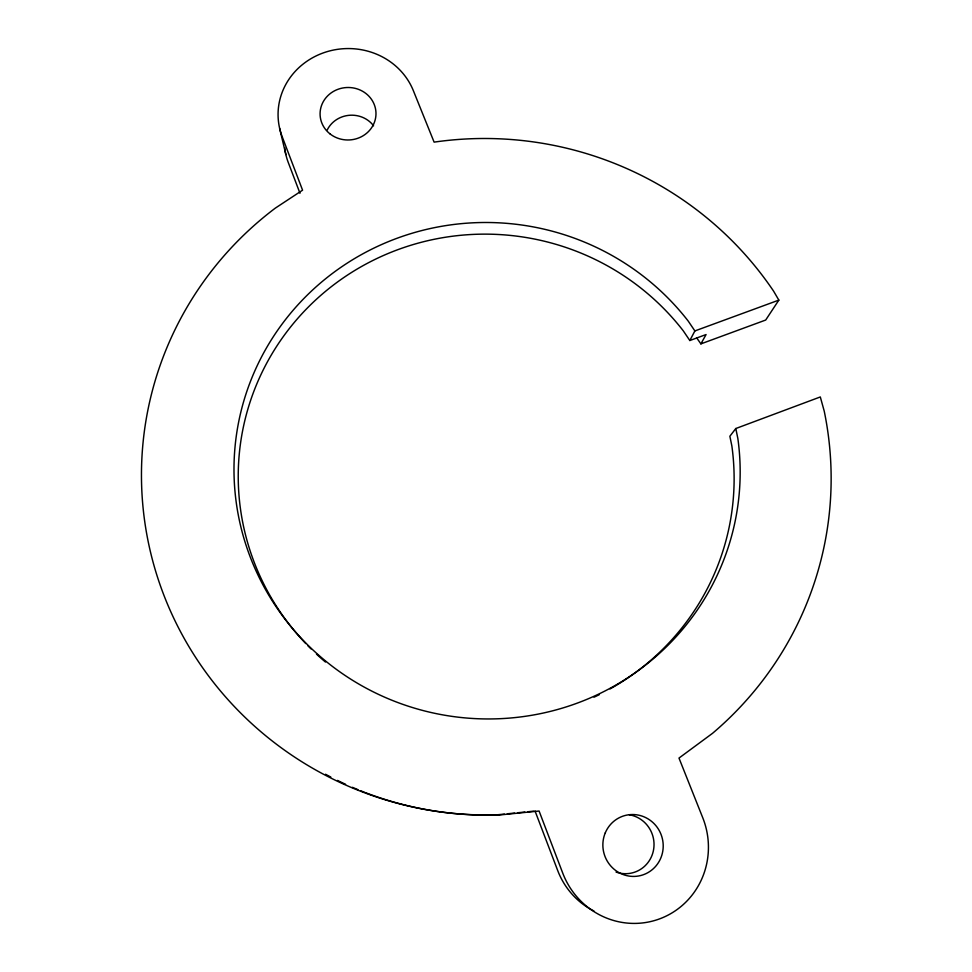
<?xml version="1.0" encoding="UTF-8"?>
<svg xmlns="http://www.w3.org/2000/svg" width="972" height="972" viewBox="0 0 972 972"><rect width="100%" height="100%" fill="white"/><g stroke="black" fill="none" stroke-linecap="round" stroke-linejoin="round"><path stroke-width="1.46" d="M305.779 643.573A248.03 243.292 7.6 0 1 325.729 291.163A248.03 243.292 7.6 0 1 683.328 330.905L689.828 340.528L694.883 330.93L778.839 300.117L773.627 291.199A344.963 338.22 7.6 0 0 434.107 142.131L413.465 90.943A69.911 65.61 -2.2 0 0 324.004 52.646A69.911 65.61 -2.2 0 0 282.135 136.542L302.571 190.184L275.331 208.117A344.963 338.22 7.6 0 0 162.166 590.648A344.963 338.22 7.6 0 0 499.511 814.973L539.083 811.025L562.764 873.172A77.566 75.257 73.6 0 0 661.118 918.297A77.566 75.257 73.6 0 0 702.768 817.792L678.991 758.075L712.525 733.325A344.963 338.22 7.6 0 0 824.232 411.156L820.307 396.953L735.792 428.531L729.863 436.246L731.867 445.978A248.03 243.292 7.6 0 1 610.027 688.954M696.681 337.843L700.897 343.881L706.073 334.55L689.828 340.528M778.839 300.117L765.693 320.043L700.897 343.881M504.407 814.086L497.105 814.803A331.185 325.219 7.6 0 1 366.286 792.958M507.323 813.795L514.625 813.066M517.541 812.774L524.831 812.045M527.76 811.754L533.592 811.17M694.883 330.93L688.249 321.125A253.182 248.139 7.6 0 0 273.63 336.239A253.182 248.139 7.6 0 0 432.892 712.913A253.182 248.139 7.6 0 0 737.845 438.445L735.792 428.531M299.984 193.282L288.283 162.531A67.226 63.302 -2.4 0 1 284.699 147.732M535.05 811.025L557.721 870.584A74.322 72.159 74.2 0 0 593.965 911.031M279.62 128.268L285.853 154.56M599.432 694.567A248.03 243.292 7.6 0 1 594.014 697.191M325.474 662.041A248.03 243.292 7.6 0 1 316.459 654.095M311.028 648.907A248.03 243.292 7.6 0 1 307.857 645.724M364.889 792.423A331.185 325.219 7.6 0 1 360.721 790.783M357.951 789.653A331.185 325.219 7.6 0 1 352.423 787.32M345.582 784.27A331.185 325.219 7.6 0 1 337.478 780.419M330.808 777.041A331.185 325.219 7.6 0 1 325.535 774.247M629.2 814.743A29.731 28.868 74.2 0 1 653.269 851.253A29.731 28.868 74.2 0 1 616.066 872.078M327.272 129.884A26.888 25.321 -2.4 0 1 373.588 125.813M605.264 832.895A31.031 30.108 73.6 0 0 636.684 876.258A31.031 30.108 73.6 0 0 657.157 827.281A31.031 30.108 73.6 0 0 605.264 832.895M330.14 133.99A27.957 26.244 -2.2 0 0 375.581 118.062A27.957 26.244 -2.2 0 0 338.365 89.157A27.957 26.244 -2.2 0 0 330.14 133.99"/></g></svg>
